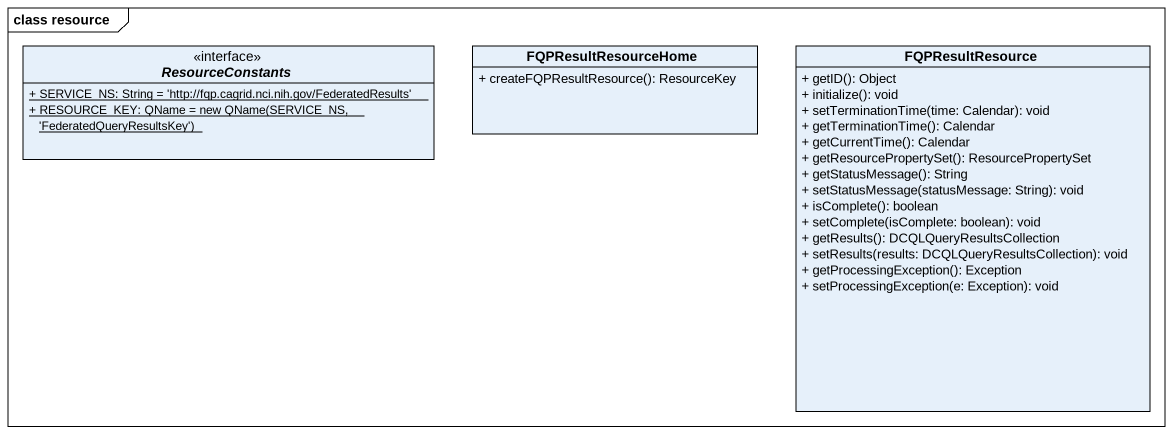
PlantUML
@startuml
mainframe class resource
hide circle
hide empty members
skinparam classAttributeIconSize 0
interface ResourceConstants <<interface>> {
  {static} + SERVICE_NS: String = 'http://fqp.cagrid.nci.nih.gov/FederatedResults'
  {static} {field} + RESOURCE_KEY: QName = new QName(SERVICE_NS, 'FederatedQueryResultsKey')
}
class FQPResultResourceHome {
  + createFQPResultResource(): ResourceKey
}
class FQPResultResource {
  + getID(): Object
  + initialize(): void
  + setTerminationTime(time: Calendar): void
  + getTerminationTime(): Calendar
  + getCurrentTime(): Calendar
  + getResourcePropertySet(): ResourcePropertySet
  + getStatusMessage(): String
  + setStatusMessage(statusMessage: String): void
  + isComplete(): boolean
  + setComplete(isComplete: boolean): void
  + getResults(): DCQLQueryResultsCollection
  + setResults(results: DCQLQueryResultsCollection): void
  + getProcessingException(): Exception
  + setProcessingException(e: Exception): void
}
@enduml
